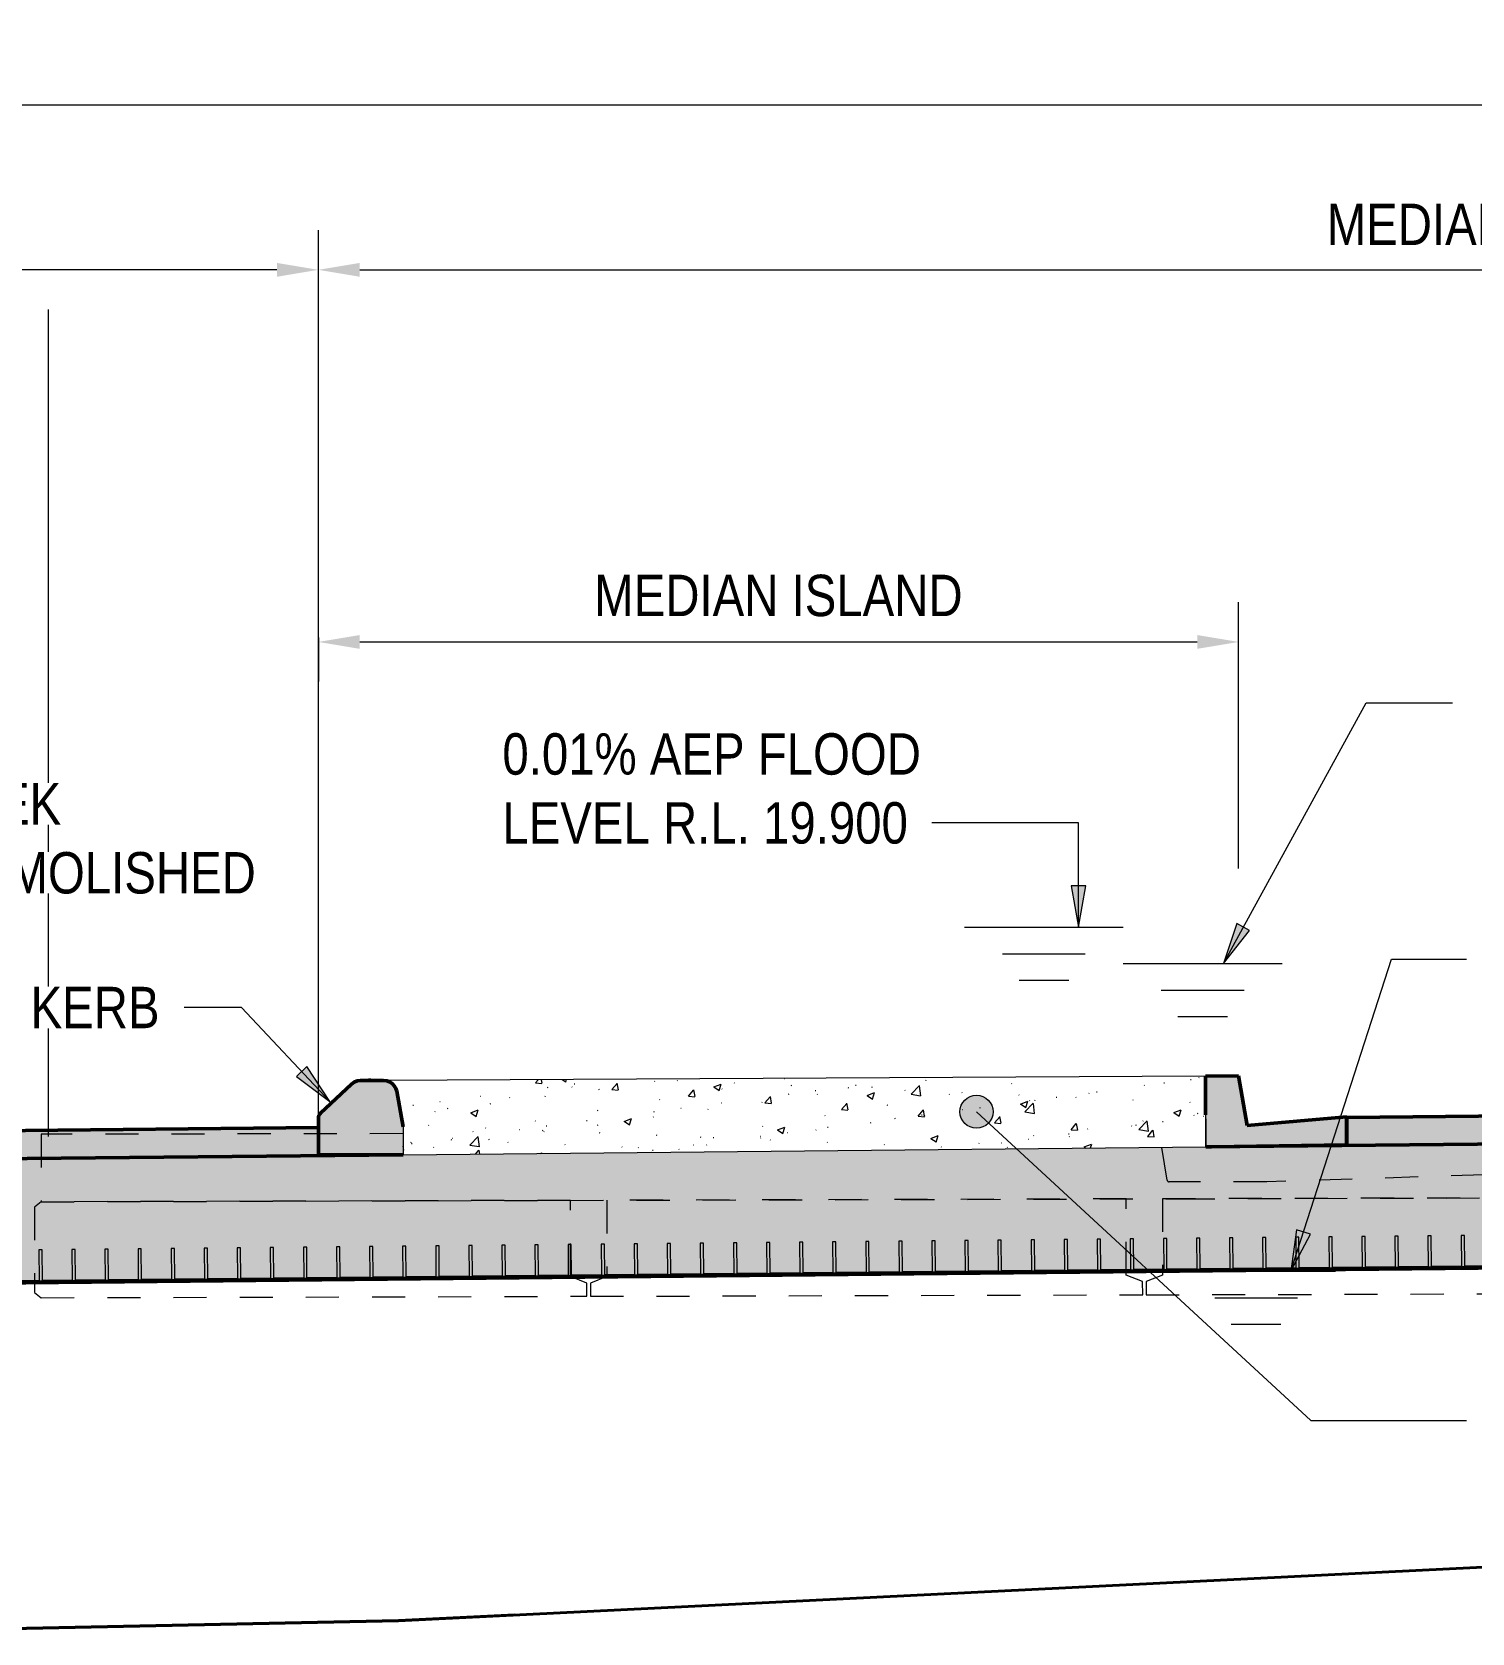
# Model space of a CAD drawing. Header units: metres. Extents: x -1693 to -1567, y 3 to 23.
# Drawn here: x -1675.307 to -1670.954, y 17.947 to 22.786 of the extents above; entities that cross this region are included whole.
import ezdxf

# ---------------------------------------------------------------- set-up
doc = ezdxf.new("R2010")
doc.units = ezdxf.units.M
for name, pattern in [('DASHED2', [9.525, 6.35, -3.175]), ('JacobsDash', [0.0045, 0.003, -0.0015]), ('JacobsDemolished', [0.0045, 0.003, -0.0015])]:
    doc.linetypes.add(name, pattern=pattern)
doc.layers.get('Defpoints').update_dxf_attribs({"color": 41})
for name, color, linetype, lineweight in [('D-BDGE', 7, 'Continuous', 13), ('D-BDGE-FLOOR', 7, 'Continuous', 50), ('D-BDGE-FLOOR-HID', 7, 'JacobsDash', 18), ('D-BDGE-FLOOR-PAT', 7, 'Continuous', 50), ('D-BDGE-LINE', 7, 'Continuous', 9), ('D-ENHA-TEXT', 7, 'Continuous', 9), ('D-ENHA-TEXT-DIMS', 7, 'Continuous', 9), ('Toposolid', 7, 'Continuous', 9)]:
    doc.layers.add(name, color=color, linetype=linetype, lineweight=lineweight)
doc.layers.add('D-BDGE-DECK', color=7, linetype='Continuous', lineweight=13, true_color=0x8c8cc6)
doc.layers.add('D-BDGE-FRAMING', color=7, linetype='Continuous', lineweight=13, true_color=0x8c8cc6)
doc.styles.add('Arial Narrow', font='ARIALN.TTF', dxfattribs={"height": 0.125})
doc.dimstyles.new('Dimension_Standard_O__mm_', dxfattribs={"dimscale": 0.3048, "dimtxt": 0.127929, "dimasz": 0.410105, "dimexe": 0.393701, "dimexo": 0.246063, "dimgap": 0.246063, "dimtad": 1, "dimdec": 0, "dimlfac": 1000, "dimzin": 0, "dimdsep": 46, "dimtxsty": 'Arial Narrow', "dimsah": 1, "dimcen": 0.09, "dimaunit": 1, "dimadec": 4, "dimazin": 0, "dimtfac": 1, "dimtdec": 4, "dimtix": 1, "dimtmove": 0, "dimatfit": 3, "dimfxl": 1, "dimtvp": 1, "dimtfill": 1, "dimtolj": 1, "dimtzin": 0, "dimlwd": 18, "dimlwe": 18, "dimarcsym": 2})
doc.dimstyles.new('Dimension_Standard_O__mm__2', dxfattribs={"dimscale": 0.3048, "dimtxt": 0.127929, "dimasz": 0.410105, "dimexe": 0.393701, "dimexo": 0.246063, "dimgap": 0.246063, "dimtad": 1, "dimdec": 0, "dimlfac": 1000, "dimzin": 0, "dimdsep": 46, "dimtxsty": 'Arial Narrow', "dimsah": 1, "dimcen": 0.09, "dimaunit": 1, "dimadec": 4, "dimazin": 0, "dimtfac": 1, "dimtdec": 4, "dimtix": 1, "dimtmove": 2, "dimatfit": 3, "dimfxl": 1, "dimtvp": 1, "dimtfill": 1, "dimtolj": 1, "dimtzin": 0, "dimlwd": 18, "dimlwe": 18, "dimarcsym": 2})
pattern_1 = [(50, (-1672.823, 18.093), (0.231372, -0.020238), [0.02419, -0.26613]), (355, (-1672.823, 18.093), (-0.044762, 0.242645), [0.01935, -0.2129]), (100.451, (-1672.803, 18.092), (0.186614, 0.2224), [0.02056, -0.22617]), (46.184, (-1672.823, 18.158), (0.344272, -0.05339), [0.03629, -0.39919]), (96.636, (-1672.794, 18.153), (0.301496, 0.314237), [0.03084, -0.33926]), (351.184, (-1672.823, 18.158), (0.3015, 0.314234), [0.02903, -0.31935]), (21, (-1672.79, 18.142), (0.192551, -0.129872), [0.02419, -0.26613]), (326, (-1672.79, 18.142), (0.078486, 0.233923), [0.01935, -0.2129]), (71.451, (-1672.774, 18.131), (0.271038, 0.104044), [0.02056, -0.22617]), (37.5, (-1672.823, 18.093), (0.0039173, 0.1073856), [0.00168, -0.20865, 0.00168, -0.21445, -0.21371]), (37.5, (-1672.823, 18.093), (0.0039173, 0.1073856), [-0.42645, 0.00168, -0.21203]), (7.5, (-1672.823, 18.093), (0.08486, 0.127225), [0.00168, -0.12155, 0.00168, -0.20381, -0.08145]), (7.5, (-1672.823, 18.093), (0.08486, 0.127225), [-0.32871, 0.00168, -0.07978]), (327.5, (-1672.895, 18.093), (0.1722007, -0.0072723), [0.00168, -0.07897, 0.00168, -0.24994, -0.33387]), (327.5, (-1672.895, 18.093), (0.1722007, -0.0072723), [-0.33226, 0.00168, -0.33219]), (317.5, (-1672.927, 18.093), (0.18812, 0.032292), [0.00168, -0.10316, 0.00168, -0.16542, -0.2371]), (317.5, (-1672.927, 18.093), (0.18812, 0.032292), [-0.27193, 0.00168, -0.23542])]

# ---------------------------------------------------------------- blocks, each defined once
blk = doc.blocks.new('T2DPAA-T2D-PWA-GE-M3D-100001_RockLevels_rvt-1-DRG-2871022 - SECTION 1')
at = {"layer": 'Toposolid', "true_color": 0x8000ff}
blk.add_hatch(color=190, dxfattribs=at).paths.add_polyline_path([(-1675.9625, 17.9468), (-1674.1796, 17.9847), (-1664.3281, 18.4699), (-1659.2964, 18.4138), (-1656.9158, 18.4274), (-1653.7706, 18.5171), (-1653.7706, 18.5176), (-1656.9159, 18.4284), (-1659.3147, 18.415), (-1664.3338, 18.471), (-1674.1999, 17.9847), (-1675.9625, 17.9478), (-1677.3317, 18.0114), (-1689.3488, 18.3138), (-1691.2278, 18.7594), (-1693.0502, 18.1242), (-1693.0502, 18.1235), (-1691.2277, 18.7585), (-1689.3473, 18.3124), (-1677.3292, 18.0104), (-1675.9625, 17.9468)])
at = {"layer": 'Toposolid', "lineweight": 5, "true_color": 0x8000ff}
blk.add_hatch(color=190, dxfattribs=at).paths.add_polyline_path([(-1674.1998, 17.9837), (-1674.1749, 17.9847), (-1674.1746, 17.9847), (-1674.1796, 17.9847)])
at = {"layer": 'Toposolid', "color": 190, "linetype": 'DASHED2', "lineweight": 40, "true_color": 0x8000ff}
for p, q in [((-1664.3338, 18.471), (-1674.1998, 17.9847)), ((-1674.1998, 17.9837), (-1664.3338, 18.47)), ((-1674.1998, 17.9847), (-1675.9625, 17.9478)), ((-1675.9625, 17.9468), (-1674.1998, 17.9837))]:
    blk.add_line(p, q, dxfattribs=at)
blk = doc.blocks.new('Roofs 3 - Roofs 3-4999916-DRG-2871022 - SECTION 1')
at = {"layer": 'D-BDGE-DECK', "color": 9, "linetype": 'JacobsDemolished', "lineweight": 18, "true_color": 0xc3c3c3}
for p, q in [((-1674.1856, 19.456), (-1675.2794, 19.454)), ((-1675.2794, 19.454), (-1675.2794, 19.2501)), ((-1665.9194, 19.497), (-1671.5746, 19.31)), ((-1671.8755, 19.3155), (-1671.8921, 19.4147)), ((-1671.5746, 19.31), (-1671.869, 19.31)), ((-1675.2794, 19.2501), (-1671.8313, 19.2592)), ((-1671.8313, 19.2592), (-1670.1896, 19.2636))]:
    blk.add_line(p, q, dxfattribs=at)
blk.add_arc((-1671.869, 19.3166), 0.00657, 189.4624, 270, dxfattribs=at)
blk = doc.blocks.new('07_STR_DPS_PermadecPanel - 07_STR_DPS_PermadecPanel-V13-DRG-2871022 - SECTION 1')
at = {"layer": 'D-BDGE-FRAMING', "color": 7}
for p, q in [((-1675.4768, 19.1032), (-1675.4868, 19.1031)), ((-1675.4868, 19.1031), (-1675.4859, 19.0101)), ((-1675.4759, 19.0102), (-1675.4768, 19.1032)), ((-1675.3768, 19.1042), (-1675.3868, 19.1041)), ((-1675.3868, 19.1041), (-1675.3859, 19.0111)), ((-1675.3759, 19.0112), (-1675.3768, 19.1042)), ((-1675.2768, 19.1052), (-1675.2868, 19.1051)), ((-1675.2868, 19.1051), (-1675.2859, 19.0121)), ((-1675.2759, 19.0122), (-1675.2768, 19.1052)), ((-1675.1769, 19.1062), (-1675.1868, 19.1061)), ((-1675.1868, 19.1061), (-1675.1859, 19.0131)), ((-1675.1759, 19.0132), (-1675.1769, 19.1062)), ((-1675.0769, 19.1072), (-1675.0869, 19.1071)), ((-1675.0869, 19.1071), (-1675.0859, 19.0141)), ((-1675.0759, 19.0142), (-1675.0769, 19.1072)), ((-1674.9769, 19.1082), (-1674.9869, 19.1081)), ((-1674.9869, 19.1081), (-1674.9859, 19.0151)), ((-1674.9759, 19.0152), (-1674.9769, 19.1082)), ((-1675.4859, 19.0101), (-1675.5309, 19.0097)), ((-1675.5309, 19.0097), (-1675.5308, 19.0037)), ((-1675.5308, 19.0037), (-1674.9309, 19.0096)), ((-1675.3859, 19.0111), (-1675.4759, 19.0102)), ((-1675.2859, 19.0121), (-1675.3759, 19.0112)), ((-1675.1859, 19.0131), (-1675.2759, 19.0122)), ((-1675.0859, 19.0141), (-1675.1759, 19.0132)), ((-1674.9859, 19.0151), (-1675.0759, 19.0142)), ((-1674.9309, 19.0156), (-1674.9759, 19.0152)), ((-1674.9309, 19.0096), (-1674.9309, 19.0156))]:
    blk.add_line(p, q, dxfattribs=at)
blk = doc.blocks.new('07_STR_DPS_PermadecPanel - 07_STR_DPS_PermadecPanel-5973129-DRG-2871022 - SECTION 1')
at = {"layer": 'D-BDGE-FRAMING', "color": 7}
for p, q in [((-1674.3769, 19.1142), (-1674.3869, 19.1141)), ((-1674.3869, 19.1141), (-1674.386, 19.0211)), ((-1674.376, 19.0212), (-1674.3769, 19.1142)), ((-1674.8769, 19.1092), (-1674.8869, 19.1091)), ((-1674.8869, 19.1091), (-1674.8859, 19.0161)), ((-1674.8759, 19.0162), (-1674.8769, 19.1092)), ((-1674.7769, 19.1102), (-1674.7869, 19.1101)), ((-1674.7869, 19.1101), (-1674.7859, 19.0171)), ((-1674.7759, 19.0172), (-1674.7769, 19.1102)), ((-1674.6769, 19.1112), (-1674.6869, 19.1111)), ((-1674.6869, 19.1111), (-1674.6859, 19.0181)), ((-1674.6759, 19.0182), (-1674.6769, 19.1112)), ((-1674.5769, 19.1122), (-1674.5869, 19.1121)), ((-1674.5869, 19.1121), (-1674.586, 19.0191)), ((-1674.576, 19.0192), (-1674.5769, 19.1122)), ((-1674.4769, 19.1132), (-1674.4869, 19.1131)), ((-1674.4869, 19.1131), (-1674.486, 19.0201)), ((-1674.476, 19.0202), (-1674.4769, 19.1132)), ((-1674.7859, 19.0171), (-1674.8759, 19.0162)), ((-1674.6859, 19.0181), (-1674.7759, 19.0172)), ((-1674.586, 19.0191), (-1674.6759, 19.0182)), ((-1674.486, 19.0201), (-1674.576, 19.0192)), ((-1674.386, 19.0211), (-1674.476, 19.0202)), ((-1674.331, 19.0216), (-1674.376, 19.0212)), ((-1674.3309, 19.0156), (-1674.331, 19.0216)), ((-1674.8859, 19.0161), (-1674.9309, 19.0156)), ((-1674.9309, 19.0096), (-1674.3309, 19.0156)), ((-1674.9309, 19.0156), (-1674.9309, 19.0096))]:
    blk.add_line(p, q, dxfattribs=at)
blk = doc.blocks.new('07_STR_DPS_PermadecPanel - 07_STR_DPS_PermadecPanel-V14-DRG-2871022 - SECTION 1')
at = {"layer": 'D-BDGE-FRAMING', "color": 7}
for p, q in [((-1674.2769, 19.1153), (-1674.2869, 19.1152)), ((-1674.2869, 19.1152), (-1674.286, 19.0222)), ((-1674.276, 19.0223), (-1674.2769, 19.1153)), ((-1674.1769, 19.1163), (-1674.1869, 19.1162)), ((-1674.1869, 19.1162), (-1674.186, 19.0232)), ((-1674.176, 19.0233), (-1674.1769, 19.1163)), ((-1674.0769, 19.1173), (-1674.0869, 19.1172)), ((-1674.0869, 19.1172), (-1674.086, 19.0242)), ((-1674.076, 19.0243), (-1674.0769, 19.1173)), ((-1673.9769, 19.1183), (-1673.9869, 19.1182)), ((-1673.9869, 19.1182), (-1673.986, 19.0252)), ((-1673.976, 19.0253), (-1673.9769, 19.1183)), ((-1673.8769, 19.1193), (-1673.8869, 19.1192)), ((-1673.8869, 19.1192), (-1673.886, 19.0262)), ((-1673.876, 19.0263), (-1673.8769, 19.1193)), ((-1673.7769, 19.1203), (-1673.7869, 19.1202)), ((-1673.7869, 19.1202), (-1673.786, 19.0272)), ((-1673.776, 19.0273), (-1673.7769, 19.1203)), ((-1674.286, 19.0222), (-1674.331, 19.0217)), ((-1674.331, 19.0217), (-1674.3309, 19.0157)), ((-1674.3309, 19.0157), (-1673.7309, 19.0217)), ((-1674.186, 19.0232), (-1674.276, 19.0223)), ((-1674.086, 19.0242), (-1674.176, 19.0233)), ((-1673.986, 19.0252), (-1674.076, 19.0243)), ((-1673.886, 19.0262), (-1673.976, 19.0253)), ((-1673.786, 19.0272), (-1673.876, 19.0263)), ((-1673.731, 19.0277), (-1673.776, 19.0273)), ((-1673.7309, 19.0217), (-1673.731, 19.0277))]:
    blk.add_line(p, q, dxfattribs=at)
blk = doc.blocks.new('07_STR_DPS_PermadecPanel - 07_STR_DPS_PermadecPanel-V15-DRG-2871022 - SECTION 1')
at = {"layer": 'D-BDGE-FRAMING', "color": 7}
for p, q in [((-1673.6769, 19.1211), (-1673.6869, 19.121)), ((-1673.6869, 19.121), (-1673.686, 19.028)), ((-1673.676, 19.0281), (-1673.6769, 19.1211)), ((-1673.5769, 19.1221), (-1673.5869, 19.122)), ((-1673.5869, 19.122), (-1673.586, 19.029)), ((-1673.576, 19.0291), (-1673.5769, 19.1221)), ((-1673.4769, 19.1231), (-1673.4869, 19.123)), ((-1673.4869, 19.123), (-1673.486, 19.03)), ((-1673.476, 19.0301), (-1673.4769, 19.1231)), ((-1673.3769, 19.1241), (-1673.3869, 19.124)), ((-1673.3869, 19.124), (-1673.386, 19.031)), ((-1673.376, 19.0311), (-1673.3769, 19.1241)), ((-1673.2769, 19.1251), (-1673.2869, 19.125)), ((-1673.2869, 19.125), (-1673.286, 19.032)), ((-1673.276, 19.0321), (-1673.2769, 19.1251)), ((-1673.1769, 19.1261), (-1673.1869, 19.126)), ((-1673.1869, 19.126), (-1673.186, 19.033)), ((-1673.176, 19.0331), (-1673.1769, 19.1261)), ((-1673.686, 19.028), (-1673.731, 19.0276)), ((-1673.731, 19.0276), (-1673.7309, 19.0216)), ((-1673.7309, 19.0216), (-1673.131, 19.0276)), ((-1673.586, 19.029), (-1673.676, 19.0281)), ((-1673.486, 19.03), (-1673.576, 19.0291)), ((-1673.386, 19.031), (-1673.476, 19.0301)), ((-1673.286, 19.032), (-1673.376, 19.0311)), ((-1673.186, 19.033), (-1673.276, 19.0321)), ((-1673.131, 19.0336), (-1673.176, 19.0331)), ((-1673.131, 19.0276), (-1673.131, 19.0336))]:
    blk.add_line(p, q, dxfattribs=at)
blk = doc.blocks.new('07_STR_DPS_PermadecPanel - 07_STR_DPS_PermadecPanel-V16-DRG-2871022 - SECTION 1')
at = {"layer": 'D-BDGE-FRAMING', "color": 7}
for p, q in [((-1673.0769, 19.127), (-1673.0869, 19.1269)), ((-1673.0869, 19.1269), (-1673.086, 19.0339)), ((-1673.076, 19.034), (-1673.0769, 19.127)), ((-1672.977, 19.128), (-1672.987, 19.1279)), ((-1672.987, 19.1279), (-1672.986, 19.0349)), ((-1672.976, 19.035), (-1672.977, 19.128)), ((-1672.877, 19.129), (-1672.887, 19.1289)), ((-1672.887, 19.1289), (-1672.886, 19.0359)), ((-1672.876, 19.036), (-1672.877, 19.129)), ((-1672.777, 19.13), (-1672.787, 19.1299)), ((-1672.787, 19.1299), (-1672.786, 19.0369)), ((-1672.776, 19.037), (-1672.777, 19.13)), ((-1672.677, 19.131), (-1672.687, 19.1309)), ((-1672.687, 19.1309), (-1672.686, 19.0379)), ((-1672.676, 19.038), (-1672.677, 19.131)), ((-1672.577, 19.132), (-1672.587, 19.1319)), ((-1672.587, 19.1319), (-1672.586, 19.0389)), ((-1672.576, 19.039), (-1672.577, 19.132)), ((-1673.086, 19.0339), (-1673.131, 19.0335)), ((-1673.131, 19.0275), (-1672.531, 19.0335)), ((-1673.131, 19.0335), (-1673.131, 19.0275)), ((-1672.986, 19.0349), (-1673.076, 19.034)), ((-1672.886, 19.0359), (-1672.976, 19.035)), ((-1672.786, 19.0369), (-1672.876, 19.036)), ((-1672.686, 19.0379), (-1672.776, 19.037)), ((-1672.586, 19.0389), (-1672.676, 19.038)), ((-1672.531, 19.0395), (-1672.576, 19.039)), ((-1672.531, 19.0335), (-1672.531, 19.0395))]:
    blk.add_line(p, q, dxfattribs=at)
blk = doc.blocks.new('07_STR_DPS_PermadecPanel - 07_STR_DPS_PermadecPanel-V17-DRG-2871022 - SECTION 1')
at = {"layer": 'D-BDGE-FRAMING', "color": 7}
for p, q in [((-1672.477, 19.133), (-1672.487, 19.1329)), ((-1672.487, 19.1329), (-1672.4861, 19.0399)), ((-1672.4761, 19.04), (-1672.477, 19.133)), ((-1672.377, 19.134), (-1672.387, 19.1339)), ((-1672.387, 19.1339), (-1672.3861, 19.0409)), ((-1672.3761, 19.041), (-1672.377, 19.134)), ((-1672.277, 19.135), (-1672.287, 19.1349)), ((-1672.287, 19.1349), (-1672.2861, 19.0419)), ((-1672.2761, 19.042), (-1672.277, 19.135)), ((-1672.177, 19.136), (-1672.187, 19.1359)), ((-1672.187, 19.1359), (-1672.1861, 19.0429)), ((-1672.1761, 19.043), (-1672.177, 19.136)), ((-1672.077, 19.137), (-1672.087, 19.1369)), ((-1672.087, 19.1369), (-1672.0861, 19.0439)), ((-1672.0761, 19.044), (-1672.077, 19.137)), ((-1671.977, 19.138), (-1671.987, 19.1379)), ((-1671.987, 19.1379), (-1671.9861, 19.0449)), ((-1671.9761, 19.045), (-1671.977, 19.138)), ((-1672.4861, 19.0399), (-1672.531, 19.0395)), ((-1672.531, 19.0335), (-1671.931, 19.0395)), ((-1672.531, 19.0395), (-1672.531, 19.0335)), ((-1672.3861, 19.0409), (-1672.4761, 19.04)), ((-1672.2861, 19.0419), (-1672.3761, 19.041)), ((-1672.1861, 19.0429), (-1672.2761, 19.042)), ((-1672.0861, 19.0439), (-1672.1761, 19.043)), ((-1671.9861, 19.0449), (-1672.0761, 19.044)), ((-1671.9311, 19.0455), (-1671.9761, 19.045)), ((-1671.931, 19.0395), (-1671.9311, 19.0455))]:
    blk.add_line(p, q, dxfattribs=at)
blk = doc.blocks.new('07_STR_DPS_PermadecPanel - 07_STR_DPS_PermadecPanel-V18-DRG-2871022 - SECTION 1')
at = {"layer": 'D-BDGE-FRAMING', "color": 7}
for p, q in [((-1671.877, 19.1391), (-1671.887, 19.139)), ((-1671.887, 19.139), (-1671.8861, 19.046)), ((-1671.8761, 19.0461), (-1671.877, 19.1391)), ((-1671.777, 19.1401), (-1671.787, 19.14)), ((-1671.787, 19.14), (-1671.7861, 19.047)), ((-1671.7761, 19.0471), (-1671.777, 19.1401)), ((-1671.677, 19.1411), (-1671.687, 19.141)), ((-1671.687, 19.141), (-1671.6861, 19.048)), ((-1671.6761, 19.0481), (-1671.677, 19.1411)), ((-1671.577, 19.1421), (-1671.587, 19.142)), ((-1671.587, 19.142), (-1671.5861, 19.049)), ((-1671.5761, 19.0491), (-1671.577, 19.1421)), ((-1671.477, 19.1431), (-1671.487, 19.143)), ((-1671.487, 19.143), (-1671.4861, 19.05)), ((-1671.4761, 19.0501), (-1671.477, 19.1431)), ((-1671.377, 19.1441), (-1671.387, 19.144)), ((-1671.387, 19.144), (-1671.3861, 19.051)), ((-1671.3761, 19.0511), (-1671.377, 19.1441)), ((-1671.8861, 19.046), (-1671.9311, 19.0456)), ((-1671.9311, 19.0456), (-1671.931, 19.0396)), ((-1671.931, 19.0396), (-1671.331, 19.0455)), ((-1671.7861, 19.047), (-1671.8761, 19.0461)), ((-1671.6861, 19.048), (-1671.7761, 19.0471)), ((-1671.5861, 19.049), (-1671.6761, 19.0481)), ((-1671.4861, 19.05), (-1671.5761, 19.0491)), ((-1671.3861, 19.051), (-1671.4761, 19.0501)), ((-1671.3311, 19.0515), (-1671.3761, 19.0511)), ((-1671.331, 19.0455), (-1671.3311, 19.0515))]:
    blk.add_line(p, q, dxfattribs=at)
blk = doc.blocks.new('07_STR_DPS_PermadecPanel - 07_STR_DPS_PermadecPanel-V19-DRG-2871022 - SECTION 1')
at = {"layer": 'D-BDGE-FRAMING', "color": 7}
for p, q in [((-1671.277, 19.145), (-1671.287, 19.1449)), ((-1671.287, 19.1449), (-1671.2861, 19.0519)), ((-1671.2761, 19.052), (-1671.277, 19.145)), ((-1671.177, 19.146), (-1671.187, 19.1459)), ((-1671.187, 19.1459), (-1671.1861, 19.0529)), ((-1671.1761, 19.053), (-1671.177, 19.146)), ((-1671.077, 19.147), (-1671.087, 19.1469)), ((-1671.087, 19.1469), (-1671.0861, 19.0539)), ((-1671.0761, 19.054), (-1671.077, 19.147)), ((-1670.977, 19.148), (-1670.987, 19.1479)), ((-1670.987, 19.1479), (-1670.9861, 19.0549)), ((-1670.9761, 19.055), (-1670.977, 19.148)), ((-1670.8771, 19.149), (-1670.8871, 19.1489)), ((-1670.8871, 19.1489), (-1670.8861, 19.0559)), ((-1670.8761, 19.056), (-1670.8771, 19.149)), ((-1670.7771, 19.15), (-1670.7871, 19.1499)), ((-1670.7871, 19.1499), (-1670.7861, 19.0569)), ((-1670.7761, 19.057), (-1670.7771, 19.15)), ((-1671.2861, 19.0519), (-1671.3311, 19.0515)), ((-1671.3311, 19.0515), (-1671.331, 19.0455)), ((-1671.331, 19.0455), (-1670.7311, 19.0514)), ((-1671.1861, 19.0529), (-1671.2761, 19.052)), ((-1671.0861, 19.0539), (-1671.1761, 19.053)), ((-1670.9861, 19.0549), (-1671.0761, 19.054)), ((-1670.8861, 19.0559), (-1670.9761, 19.055)), ((-1670.7861, 19.0569), (-1670.8761, 19.056)), ((-1670.7311, 19.0574), (-1670.7761, 19.057)), ((-1670.7311, 19.0514), (-1670.7311, 19.0574))]:
    blk.add_line(p, q, dxfattribs=at)
blk = doc.blocks.new('Median Kerb - Median Kerb-6104980-DRG-2871022 - SECTION 1')
at = {"layer": 'D-BDGE-FLOOR', "linetype": 'JacobsDash', "lineweight": 18, "true_color": 0xc0c0c0}
for points in [[(-1671.7573, 19.4161), (-1671.7405, 19.4162), (-1671.3333, 19.4222), (-1671.3337, 19.5072), (-1671.634, 19.4808), (-1671.6597, 19.6307), (-1671.7598, 19.6301), (-1671.7589, 19.5011), (-1671.7573, 19.5011), (-1671.7573, 19.4161)], [(-1671.634, 19.4808), (-1671.6341, 19.4813), (-1671.6341, 19.4811)], [(-1671.3333, 19.4222), (-1671.3332, 19.4222), (-1671.3332, 19.4222), (-1671.3333, 19.4248)]]:
    blk.add_hatch(color=9, dxfattribs=at).paths.add_polyline_path(points)
at = {"layer": 'D-BDGE-FLOOR'}
for p, q in [((-1671.6597, 19.6307), (-1671.7599, 19.6302)), ((-1671.7599, 19.6302), (-1671.7593, 19.5131)), ((-1671.634, 19.4808), (-1671.6597, 19.6307)), ((-1671.6597, 19.6307), (-1671.6597, 19.6307)), ((-1671.3337, 19.5072), (-1671.634, 19.4808)), ((-1671.3333, 19.4222), (-1671.3337, 19.5072)), ((-1671.3337, 19.5072), (-1671.3337, 19.5072)), ((-1671.7589, 19.416), (-1671.7414, 19.4162)), ((-1671.7413, 19.4162), (-1671.3333, 19.4222))]:
    blk.add_line(p, q, dxfattribs=at)
blk = doc.blocks.new('DIMBLOCK1-DRG-2871022 - SECTION 1')
at = {"layer": 'D-ENHA-TEXT-DIMS', "color": 0, "lineweight": 18, "transparency": 16777216}
for p, q in [((-1674.4417, 20.2259), (-1674.4417, 22.1869)), ((-1667.7878, 22.022), (-1667.7878, 22.1869)), ((-1674.3167, 22.0669), (-1667.9128, 22.0669))]:
    blk.add_line(p, q, dxfattribs=at)
at = {"layer": 'D-ENHA-TEXT-DIMS', "color": 0, "transparency": 16777216}
for points in [[(-1674.3167, 22.0877), (-1674.3167, 22.046), (-1674.4417, 22.0669)], [(-1667.9128, 22.0877), (-1667.9128, 22.046), (-1667.7878, 22.0669)]]:
    blk.add_solid(points, dxfattribs=at)
at = {"layer": 'Defpoints', "color": 0, "transparency": 16777216}
for p in [(-1667.7878, 22.0669), (-1667.7878, 21.947), (-1674.4417, 20.1509)]:
    blk.add_point(p, dxfattribs=at)
at = {"layer": 'D-ENHA-TEXT-DIMS', "color": 0, "lineweight": 18, "transparency": 16777216, "insert": (-1671.1148, 22.2044), "char_height": 0.125, "width": 0.670104, "attachment_point": 5, "style": 'Arial Narrow', "bg_fill": 3, "box_fill_scale": 1.1, "bg_fill_color": 256, "bg_fill_true_color": 13158600, "bg_fill_transparency": 0}
blk.add_mtext('\\A1;MEDIAN', dxfattribs=at)
blk = doc.blocks.new('DIMBLOCK3-DRG-2871022 - SECTION 1')
at = {"layer": 'D-ENHA-TEXT-DIMS', "color": 0, "lineweight": 18, "transparency": 16777216}
for p, q in [((-1684.5714, 20.3967), (-1684.5714, 22.1869)), ((-1674.4417, 22.0182), (-1674.4417, 22.1869)), ((-1684.4464, 22.0669), (-1681.832, 22.0669)), ((-1674.5667, 22.0669), (-1677.8661, 22.0669))]:
    blk.add_line(p, q, dxfattribs=at)
at = {"layer": 'D-ENHA-TEXT-DIMS', "color": 0, "transparency": 16777216}
for points in [[(-1684.4464, 22.0877), (-1684.4464, 22.046), (-1684.5714, 22.0669)], [(-1674.5667, 22.0877), (-1674.5667, 22.046), (-1674.4417, 22.0669)]]:
    blk.add_solid(points, dxfattribs=at)
at = {"layer": 'Defpoints', "color": 0, "transparency": 16777216}
for p in [(-1674.4417, 22.0669), (-1674.4417, 21.9432), (-1684.5714, 20.3217)]:
    blk.add_point(p, dxfattribs=at)
at = {"layer": 'D-ENHA-TEXT-DIMS', "color": 0, "lineweight": 18, "transparency": 16777216, "insert": (-1682.1554, 22.3034), "char_height": 0.125, "width": 4.61275, "attachment_point": 1, "line_spacing_factor": 0.974696, "style": 'Arial Narrow', "bg_fill": 3, "box_fill_scale": 1.1, "bg_fill_color": 256, "bg_fill_true_color": 13158600, "bg_fill_transparency": 0}
blk.add_mtext('\\A1;RICHMOND ROAD  EASTBOUND TRAFFIC LANE VARIES', dxfattribs=at)
blk = doc.blocks.new('DIMBLOCK14-DRG-2871022 - SECTION 1')
at = {"layer": 'D-ENHA-TEXT-DIMS', "color": 0, "lineweight": 18, "transparency": 16777216}
for p, q in [((-1677.9343, 19.5189), (-1677.9343, 22.6849)), ((-1655.5445, 21.48), (-1655.5445, 22.6849)), ((-1655.6695, 22.5649), (-1677.8093, 22.5649))]:
    blk.add_line(p, q, dxfattribs=at)
at = {"layer": 'D-ENHA-TEXT-DIMS', "color": 0, "transparency": 16777216}
for points in [[(-1677.8093, 22.5857), (-1677.8093, 22.544), (-1677.9343, 22.5649)], [(-1655.6695, 22.5857), (-1655.6695, 22.544), (-1655.5445, 22.5649)]]:
    blk.add_solid(points, dxfattribs=at)
at = {"layer": 'Defpoints', "color": 0, "transparency": 16777216}
for p in [(-1677.9343, 22.5649), (-1655.5445, 21.405), (-1677.9343, 19.4439)]:
    blk.add_point(p, dxfattribs=at)
at = {"layer": 'D-ENHA-TEXT-DIMS', "color": 0, "lineweight": 18, "transparency": 16777216, "char_height": 0.125, "width": 2.402626, "attachment_point": 5, "style": 'Arial Narrow', "bg_fill": 3, "box_fill_scale": 1.1, "bg_fill_color": 256, "bg_fill_true_color": 13158600, "bg_fill_transparency": 0}
for s, insert in [('\\A1;22390', (-1666.7394, 22.7037)), ('\\A1;CONSTRUCTION IN STAGE B', (-1666.7394, 22.4252))]:
    blk.add_mtext(s, dxfattribs=dict(at, insert=insert))
blk = doc.blocks.new('DIMBLOCK16-DRG-2871022 - SECTION 1')
at = {"layer": 'D-ENHA-TEXT-DIMS', "color": 0, "lineweight": 18, "transparency": 16777216}
for p, q in [((-1671.6598, 20.2575), (-1671.6598, 21.0622)), ((-1674.4417, 20.9556), (-1674.4417, 20.8222)), ((-1674.3167, 20.9422), (-1671.7848, 20.9422))]:
    blk.add_line(p, q, dxfattribs=at)
at = {"layer": 'D-ENHA-TEXT-DIMS', "color": 0, "transparency": 16777216}
for points in [[(-1674.3167, 20.9631), (-1674.3167, 20.9214), (-1674.4417, 20.9422)], [(-1671.7848, 20.9631), (-1671.7848, 20.9214), (-1671.6598, 20.9422)]]:
    blk.add_solid(points, dxfattribs=at)
at = {"layer": 'Defpoints', "color": 0, "transparency": 16777216}
for p in [(-1674.4417, 21.0306), (-1671.6598, 20.9422), (-1671.6598, 20.1825)]:
    blk.add_point(p, dxfattribs=at)
at = {"layer": 'D-ENHA-TEXT-DIMS', "color": 0, "lineweight": 18, "transparency": 16777216, "insert": (-1673.0508, 21.0819), "char_height": 0.125, "width": 1.340207, "attachment_point": 5, "style": 'Arial Narrow', "bg_fill": 3, "box_fill_scale": 1.1, "bg_fill_color": 256, "bg_fill_true_color": 13158600, "bg_fill_transparency": 0}
blk.add_mtext('\\A1;MEDIAN ISLAND', dxfattribs=at)

msp = doc.modelspace()

# ---------------------------------------------------------------- hatches: boundary and pattern name
at = {"layer": 'D-BDGE-FLOOR', "true_color": 0xc0c0c0}
msp.add_hatch(color=9, dxfattribs=at).paths.add_polyline_path([(-1674.4417, 19.3918), (-1674.1857, 19.3919), (-1674.1857, 19.4773), (-1674.2052, 19.5853), (-1674.2082, 19.5939), (-1674.2131, 19.6018), (-1674.2196, 19.6083), (-1674.2275, 19.6131), (-1674.2362, 19.616), (-1674.2444, 19.6169), (-1674.3138, 19.6169), (-1674.3239, 19.6156), (-1674.3332, 19.6119), (-1674.3414, 19.606), (-1674.4381, 19.5147), (-1674.4401, 19.5111), (-1674.4413, 19.5072), (-1674.4417, 19.5032), (-1674.4417, 19.394)])
at = {"layer": 'D-BDGE-FLOOR', "lineweight": 5, "true_color": 0xc0c0c0}
for points in [[(-1674.1857, 19.4771), (-1674.1857, 19.4775), (-1674.1857, 19.4773)], [(-1674.4417, 19.3894), (-1674.4416, 19.3894), (-1674.4417, 19.3894)]]:
    msp.add_hatch(color=9, dxfattribs=at).paths.add_polyline_path(points)
at = {"layer": 'D-BDGE-FLOOR-PAT', "true_color": 0xc0c0c0}
h = msp.add_hatch(color=9, dxfattribs=at)
h.paths.add_polyline_path([(-1677.9343, 19.3546), (-1674.4417, 19.3894), (-1674.4417, 19.4744), (-1677.9343, 19.4396), (-1677.9343, 19.4073)])
h.paths.add_polyline_path([(-1658.3207, 19.3681), (-1658.3207, 19.4531), (-1667.4742, 19.5436), (-1671.332, 19.5053), (-1671.332, 19.4203), (-1667.4742, 19.4586), (-1658.6806, 19.3716)])
h.paths.add_polyline_path([(-1674.1857, 19.3919), (-1674.1856, 19.3919), (-1674.1857, 19.3919)])
h.paths.add_polyline_path([(-1671.7584, 19.4161), (-1671.7573, 19.4161), (-1671.7573, 19.5011), (-1671.7589, 19.5011), (-1671.7584, 19.4161)])
h = msp.add_hatch(color=9, dxfattribs=at)
h.paths.add_polyline_path([(-1655.5441, 18.964), (-1655.5441, 19.339), (-1655.5537, 19.3391), (-1655.5537, 19.3132), (-1655.9349, 19.317), (-1655.9349, 19.3429), (-1667.4742, 19.4586), (-1677.9343, 19.3546), (-1677.9343, 18.9796), (-1667.4742, 19.0836), (-1655.6119, 18.9647)])
h.paths.add_polyline_path([(-1656.2399, 19.1246), (-1656.2537, 19.1252), (-1656.2678, 19.1296), (-1656.279, 19.1362), (-1656.2889, 19.1458), (-1656.2963, 19.1576), (-1656.3006, 19.1708), (-1656.3016, 19.1846), (-1656.2993, 19.1983), (-1656.2938, 19.211), (-1656.2854, 19.222), (-1656.2746, 19.2307), (-1656.262, 19.2366), (-1656.2484, 19.2393), (-1656.2346, 19.2386), (-1656.2213, 19.2347), (-1656.2093, 19.2277), (-1656.1994, 19.218), (-1656.192, 19.2062), (-1656.1877, 19.1931), (-1656.1867, 19.1792), (-1656.189, 19.1656), (-1656.1945, 19.1528), (-1656.2029, 19.1418), (-1656.2137, 19.1331), (-1656.2263, 19.1273), (-1656.232, 19.1261)])
h.paths.add_polyline_path([(-1656.4049, 19.1261), (-1656.4188, 19.1268), (-1656.432, 19.1307), (-1656.444, 19.1377), (-1656.4539, 19.1474), (-1656.4613, 19.1592), (-1656.4656, 19.1724), (-1656.4666, 19.1862), (-1656.4643, 19.1998), (-1656.4588, 19.2126), (-1656.4504, 19.2236), (-1656.4396, 19.2323), (-1656.427, 19.2381), (-1656.4134, 19.2408), (-1656.3996, 19.2402), (-1656.3863, 19.2362), (-1656.3743, 19.2292), (-1656.3644, 19.2196), (-1656.357, 19.2078), (-1656.3527, 19.1946), (-1656.3517, 19.1808), (-1656.354, 19.1671), (-1656.3595, 19.1544), (-1656.3679, 19.1434), (-1656.379, 19.1345), (-1656.3913, 19.1288), (-1656.397, 19.1277)])
h.paths.add_polyline_path([(-1656.5699, 19.1277), (-1656.5838, 19.1284), (-1656.597, 19.1323), (-1656.609, 19.1393), (-1656.6189, 19.149), (-1656.6263, 19.1607), (-1656.6306, 19.1739), (-1656.6316, 19.1877), (-1656.6293, 19.2014), (-1656.6238, 19.2141), (-1656.6154, 19.2251), (-1656.6046, 19.2338), (-1656.592, 19.2397), (-1656.5784, 19.2424), (-1656.5646, 19.2417), (-1656.5513, 19.2378), (-1656.5393, 19.2308), (-1656.5294, 19.2211), (-1656.522, 19.2094), (-1656.5177, 19.1962), (-1656.5167, 19.1824), (-1656.519, 19.1687), (-1656.5245, 19.156), (-1656.5329, 19.1449), (-1656.5437, 19.1362), (-1656.5563, 19.1304), (-1656.562, 19.1293)])
h.paths.add_polyline_path([(-1656.8999, 19.1277), (-1656.9138, 19.1284), (-1656.927, 19.1323), (-1656.939, 19.1393), (-1656.9489, 19.149), (-1656.9563, 19.1607), (-1656.9606, 19.1739), (-1656.9616, 19.1877), (-1656.9593, 19.2014), (-1656.9538, 19.2141), (-1656.9454, 19.2251), (-1656.9346, 19.2338), (-1656.922, 19.2397), (-1656.9084, 19.2424), (-1656.893, 19.2413), (-1656.8813, 19.2378), (-1656.8693, 19.2308), (-1656.8594, 19.2211), (-1656.852, 19.2094), (-1656.8477, 19.1962), (-1656.8467, 19.1824), (-1656.849, 19.1687), (-1656.8545, 19.156), (-1656.8629, 19.1449), (-1656.8737, 19.1362), (-1656.8863, 19.1304), (-1656.892, 19.1293)])
h.paths.add_polyline_path([(-1656.7349, 19.1293), (-1656.7503, 19.1304), (-1656.762, 19.1339), (-1656.774, 19.1409), (-1656.7839, 19.1505), (-1656.7913, 19.1623), (-1656.7956, 19.1755), (-1656.7966, 19.1893), (-1656.7943, 19.203), (-1656.7888, 19.2157), (-1656.7804, 19.2267), (-1656.7696, 19.2354), (-1656.757, 19.2413), (-1656.7434, 19.2439), (-1656.7296, 19.2433), (-1656.7163, 19.2394), (-1656.7043, 19.2323), (-1656.6944, 19.2227), (-1656.6867, 19.2099), (-1656.6827, 19.1977), (-1656.6817, 19.1839), (-1656.684, 19.1702), (-1656.6895, 19.1575), (-1656.6979, 19.1465), (-1656.7087, 19.1378), (-1656.7213, 19.1319), (-1656.7332, 19.1296)])
h.paths.add_polyline_path([(-1657.0649, 19.1293), (-1657.0788, 19.1299), (-1657.092, 19.1339), (-1657.104, 19.1409), (-1657.1139, 19.1505), (-1657.1213, 19.1623), (-1657.1256, 19.1755), (-1657.1266, 19.1893), (-1657.1243, 19.203), (-1657.1188, 19.2157), (-1657.1104, 19.2267), (-1657.0996, 19.2354), (-1657.087, 19.2413), (-1657.0734, 19.2439), (-1657.0596, 19.2433), (-1657.0463, 19.2394), (-1657.0343, 19.2323), (-1657.0244, 19.2227), (-1657.017, 19.2109), (-1657.0127, 19.1977), (-1657.0117, 19.1839), (-1657.014, 19.1702), (-1657.0195, 19.1575), (-1657.0279, 19.1465), (-1657.0387, 19.1378), (-1657.0513, 19.1319), (-1657.0632, 19.1296)])
at = {"layer": 'D-BDGE-LINE'}
h = msp.add_hatch(dxfattribs=at)
h.set_pattern_fill('FP_1', color=256, style=0, pattern_type=2)
h.set_pattern_definition(pattern_1)
h.paths.add_polyline_path([(-1674.1856, 19.3919), (-1671.7584, 19.4162), (-1671.7599, 19.6302), (-1674.2407, 19.6165), (-1674.2337, 19.6157), (-1674.2253, 19.6127), (-1674.2176, 19.6076), (-1674.2114, 19.6009), (-1674.2073, 19.5939), (-1674.2045, 19.5838), (-1674.1856, 19.4769), (-1674.1856, 19.3919)])
h = msp.add_hatch(dxfattribs=at)
h.set_pattern_fill('FP_1', color=256, style=0, pattern_type=2)
h.set_pattern_definition(pattern_1)
h.paths.add_polyline_path([(-1674.1857, 19.4772), (-1674.1857, 19.4778), (-1674.1857, 19.4775)])
h.paths.add_polyline_path([(-1671.7593, 19.5131), (-1671.759, 19.5131), (-1671.7593, 19.5131)])
at = {"layer": 'D-ENHA-TEXT'}
for points in [[(-1672.1435, 20.0801), (-1672.1214, 20.2051), (-1672.1655, 20.2051)], [(-1671.7056, 19.9706), (-1671.6262, 20.0696), (-1671.6649, 20.0908)], [(-1674.4065, 19.5532), (-1674.4761, 19.6593), (-1674.5082, 19.6291)], [(-1671.5019, 19.0401), (-1671.4425, 19.1522), (-1671.4845, 19.1658)]]:
    msp.add_hatch(color=256, dxfattribs=at).paths.add_polyline_path(points)
h = msp.add_hatch(color=256, dxfattribs=at)
edge = h.paths.add_edge_path()
edge.add_arc((-1672.4519, 19.5223), 0.05, 0, 360)

# ---------------------------------------------------------------- linework, layer by layer
at = {"layer": 'D-BDGE', "color": 7, "lineweight": 9, "true_color": 0xffffff}
for p, q in [((-1675.2578, 19.447), (-1675.2578, 21.947)), ((-1674.4417, 19.4432), (-1674.4417, 21.9432))]:
    msp.add_line(p, q, dxfattribs=at)
at = {"layer": 'D-BDGE', "color": 5, "true_color": 0x0000ff}
for p, q in [((-1672.4882, 20.08), (-1672.0082, 20.08)), ((-1672.3732, 20), (-1672.1232, 20)), ((-1672.0082, 19.97), (-1671.5282, 19.97)), ((-1672.3232, 19.92), (-1672.1732, 19.92)), ((-1671.8932, 19.89), (-1671.6432, 19.89)), ((-1671.8432, 19.81), (-1671.6932, 19.81)), ((-1671.8466, 19.04), (-1671.3666, 19.04)), ((-1671.7316, 18.96), (-1671.4816, 18.96)), ((-1671.6816, 18.88), (-1671.5316, 18.88))]:
    msp.add_line(p, q, dxfattribs=at)
at = {"layer": 'D-BDGE', "lineweight": 18}
for p, q in [((-1671.7598, 19.6302), (-1674.2436, 19.6167)), ((-1671.7584, 19.416), (-1671.7598, 19.6302)), ((-1674.2047, 19.5853), (-1674.1856, 19.4769)), ((-1671.7584, 19.416), (-1671.759, 19.5131)), ((-1674.1856, 19.489), (-1674.1856, 19.3919)), ((-1674.1856, 19.4769), (-1674.1856, 19.3919)), ((-1674.1856, 19.3919), (-1671.7584, 19.416)), ((-1674.1856, 19.3919), (-1671.7584, 19.416))]:
    msp.add_line(p, q, dxfattribs=at)
at = {"layer": 'D-BDGE', "lineweight": 50}
for p, q in [((-1671.7584, 19.4161), (-1667.4742, 19.4586)), ((-1677.9343, 19.3546), (-1674.1856, 19.3919))]:
    msp.add_line(p, q, dxfattribs=at)
at = {"layer": 'D-BDGE', "lineweight": 9}
for p, q in [((-1677.9342, 18.9855), (-1667.4832, 19.0895)), ((-1677.9341, 18.9795), (-1667.4832, 19.0835))]:
    msp.add_line(p, q, dxfattribs=at)
at = {"layer": 'D-BDGE', "lineweight": 18}
msp.add_arc((-1674.2423, 19.5786), 0.0381, 10, 92, dxfattribs=at)
at = {"layer": 'D-BDGE-FLOOR'}
for p, q in [((-1674.3414, 19.606), (-1674.4354, 19.5178)), ((-1674.2892, 19.618), (-1674.3155, 19.6168)), ((-1674.2444, 19.6169), (-1674.3138, 19.6169)), ((-1674.2835, 19.6182), (-1674.2892, 19.618)), ((-1674.1857, 19.4769), (-1674.2049, 19.584)), ((-1674.4417, 19.5032), (-1674.4417, 19.3918)), ((-1671.7573, 19.5011), (-1671.7589, 19.5011)), ((-1667.4742, 19.5436), (-1671.332, 19.5053)), ((-1671.332, 19.5053), (-1671.332, 19.4203)), ((-1671.3319, 19.5053), (-1671.332, 19.5053)), ((-1674.4417, 19.4744), (-1677.9343, 19.4396)), ((-1674.4417, 19.3894), (-1674.4417, 19.4744)), ((-1674.4417, 19.3918), (-1674.1857, 19.3919)), ((-1674.4417, 19.3894), (-1674.4417, 19.3894)), ((-1672.6418, 19.0323), (-1667.4742, 19.0836)), ((-1677.9343, 18.9796), (-1672.6418, 19.0323))]:
    msp.add_line(p, q, dxfattribs=at)
at = {"layer": 'D-BDGE-FLOOR', "flags": 128}
for points in [[(-1674.3138, 19.6169), (-1674.3239, 19.6156), (-1674.3332, 19.6119), (-1674.3414, 19.606)], [(-1674.2049, 19.584), (-1674.2075, 19.5928), (-1674.2122, 19.6009), (-1674.2186, 19.6076), (-1674.2264, 19.6127), (-1674.2351, 19.6158), (-1674.2444, 19.6169)], [(-1674.4354, 19.5178), (-1674.4381, 19.5147), (-1674.4401, 19.5111), (-1674.4413, 19.5072), (-1674.4417, 19.5032)]]:
    msp.add_lwpolyline(points, dxfattribs=at)
at = {"layer": 'D-BDGE-FLOOR-HID'}
for p, q in [((-1671.7573, 19.4161), (-1671.7573, 19.5011)), ((-1671.7573, 19.4161), (-1671.7573, 19.4161)), ((-1674.4417, 19.3894), (-1674.4417, 19.3894))]:
    msp.add_line(p, q, dxfattribs=at)
at = {"layer": 'D-BDGE-FRAMING', "color": 9, "linetype": 'JacobsDemolished', "lineweight": 18, "true_color": 0xc3c3c3}
for p, q in [((-1670.1896, 19.2636), (-1671.8895, 19.2591)), ((-1671.8895, 19.2591), (-1671.8895, 19.0288)), ((-1675.2794, 19.2501), (-1675.2994, 19.2343)), ((-1675.2994, 19.2343), (-1675.2994, 18.9758)), ((-1673.6796, 19.2543), (-1675.2794, 19.2501)), ((-1673.6796, 19.0243), (-1673.6796, 19.2543)), ((-1671.9996, 19.2588), (-1673.5694, 19.2546)), ((-1673.5694, 19.2546), (-1673.5694, 19.0243)), ((-1671.9996, 19.0288), (-1671.9996, 19.2588)), ((-1673.6295, 19.0045), (-1673.6796, 19.0243)), ((-1673.5694, 19.0243), (-1673.6194, 19.0045)), ((-1671.9496, 19.0089), (-1671.9996, 19.0288)), ((-1671.8895, 19.0288), (-1671.9395, 19.009)), ((-1675.2994, 18.9758), (-1675.2794, 18.9601)), ((-1673.6295, 18.9645), (-1673.6295, 19.0045)), ((-1673.6194, 19.0045), (-1673.6194, 18.9645)), ((-1673.6194, 18.9645), (-1671.9495, 18.9689)), ((-1671.9495, 18.9689), (-1671.9496, 19.0089)), ((-1671.9395, 19.009), (-1671.9395, 18.969)), ((-1671.9395, 18.969), (-1670.1395, 18.9738)), ((-1675.2794, 18.9601), (-1673.6295, 18.9645))]:
    msp.add_line(p, q, dxfattribs=at)
at = {"layer": 'D-BDGE-FRAMING', "color": 9, "linetype": 'JacobsDemolished', "true_color": 0xc3c3c3}
for p, q in [((-1671.9996, 19.0288), (-1671.9996, 19.0288)), ((-1671.8895, 19.0288), (-1671.8895, 19.0288)), ((-1675.2994, 18.9758), (-1675.2994, 18.9758)), ((-1673.6295, 19.0045), (-1673.6295, 19.0045)), ((-1673.6194, 19.0045), (-1673.6194, 19.0045)), ((-1671.9496, 19.0089), (-1671.9496, 19.0089)), ((-1671.9495, 18.9689), (-1671.9495, 18.9689)), ((-1671.9395, 19.009), (-1671.9395, 19.009)), ((-1671.9395, 18.969), (-1671.9395, 18.969)), ((-1675.2794, 18.9601), (-1675.2794, 18.9601)), ((-1673.6295, 18.9645), (-1673.6295, 18.9645)), ((-1673.6194, 18.9645), (-1673.6194, 18.9645))]:
    msp.add_line(p, q, dxfattribs=at)
at = {"layer": 'D-ENHA-TEXT'}
for p, q in [((-1671.6649, 20.0908), (-1671.7056, 19.9706)), ((-1671.6262, 20.0696), (-1671.6649, 20.0908)), ((-1671.7056, 19.9706), (-1671.6262, 20.0696)), ((-1671.5019, 19.0401), (-1671.1973, 19.983)), ((-1671.1973, 19.983), (-1670.9703, 19.983)), ((-1674.8443, 19.8373), (-1674.8474, 19.8373)), ((-1674.6741, 19.8373), (-1674.8443, 19.8373)), ((-1674.4065, 19.5532), (-1674.6741, 19.8373)), ((-1674.4761, 19.6593), (-1674.5082, 19.6291)), ((-1674.4065, 19.5532), (-1674.4761, 19.6593)), ((-1674.5082, 19.6291), (-1674.4065, 19.5532)), ((-1672.4519, 19.5223), (-1671.4408, 18.589)), ((-1671.4845, 19.1658), (-1671.5019, 19.0401)), ((-1671.4425, 19.1522), (-1671.4845, 19.1658)), ((-1671.5019, 19.0401), (-1671.4425, 19.1522)), ((-1671.4408, 18.589), (-1670.9703, 18.589))]:
    msp.add_line(p, q, dxfattribs=at)
msp.add_circle((-1672.4519, 19.5223), 0.05, dxfattribs=at)

# ---------------------------------------------------------------- block references
at = {"lineweight": 5}
msp.add_blockref('T2DPAA-T2D-PWA-GE-M3D-100001_RockLevels_rvt-1-DRG-2871022 - SECTION 1', (0, 0), dxfattribs=at)
at = {"layer": 'D-BDGE-DECK', "color": 9, "linetype": 'JacobsDemolished', "true_color": 0xc3c3c3}
msp.add_blockref('Roofs 3 - Roofs 3-4999916-DRG-2871022 - SECTION 1', (0, 0), dxfattribs=at)
at = {"layer": 'D-BDGE-FLOOR'}
msp.add_blockref('Median Kerb - Median Kerb-6104980-DRG-2871022 - SECTION 1', (0, 0), dxfattribs=at)
at = {"layer": 'D-BDGE-FRAMING', "color": 7}
for name in ['07_STR_DPS_PermadecPanel - 07_STR_DPS_PermadecPanel-5973129-DRG-2871022 - SECTION 1', '07_STR_DPS_PermadecPanel - 07_STR_DPS_PermadecPanel-V14-DRG-2871022 - SECTION 1', '07_STR_DPS_PermadecPanel - 07_STR_DPS_PermadecPanel-V15-DRG-2871022 - SECTION 1', '07_STR_DPS_PermadecPanel - 07_STR_DPS_PermadecPanel-V16-DRG-2871022 - SECTION 1', '07_STR_DPS_PermadecPanel - 07_STR_DPS_PermadecPanel-V17-DRG-2871022 - SECTION 1', '07_STR_DPS_PermadecPanel - 07_STR_DPS_PermadecPanel-V18-DRG-2871022 - SECTION 1', '07_STR_DPS_PermadecPanel - 07_STR_DPS_PermadecPanel-V19-DRG-2871022 - SECTION 1', '07_STR_DPS_PermadecPanel - 07_STR_DPS_PermadecPanel-V13-DRG-2871022 - SECTION 1']:
    msp.add_blockref(name, (0, 0), dxfattribs=at)

# ---------------------------------------------------------------- next in the draw order: texts
at = {"layer": 'D-ENHA-TEXT', "char_height": 0.125, "attachment_point": 1, "style": 'Arial Narrow', "bg_fill": 3, "box_fill_scale": 1, "bg_fill_color": 256, "bg_fill_transparency": 0}
for s, insert in [('OVER KESWICK CREEK ', (-1676.858, 20.5154)), ('CHANNEL - TO BE DEMOLISHED ', (-1676.858, 20.307))]:
    msp.add_mtext(s, dxfattribs=dict(at, insert=insert))
at = {"layer": 'D-ENHA-TEXT', "insert": (-1675.8683, 19.8998), "char_height": 0.125, "attachment_point": 1, "style": 'Arial Narrow', "bg_fill": 3, "box_fill_scale": 1, "bg_fill_color": 256, "bg_fill_true_color": 13158600, "bg_fill_transparency": 0}
msp.add_mtext('IN-SITU KERB', dxfattribs=at)

# ---------------------------------------------------------------- next in the draw order: dimensions: what is measured, and where the dimension line sits
at = {"layer": 'D-ENHA-TEXT-DIMS', "lineweight": 18}
dim = msp.add_linear_dim(base=(-1667.7878, 22.0669), p1=(-1674.4417, 20.1509), p2=(-1667.7878, 21.947), text='MEDIAN', dimstyle='Dimension_Standard_O__mm_', override={"dimpost": '<>', "dimfxl": 6.892062}, dxfattribs=at)
dim.commit()
dim.dimension.update_dxf_attribs({"geometry": 'DIMBLOCK1-DRG-2871022 - SECTION 1', "text_midpoint": (-1671.1148, 22.2044)})

# ---------------------------------------------------------------- next in the draw order: linework, layer by layer
at = {"layer": 'D-ENHA-TEXT'}
for p, q in [((-1671.7056, 19.9706), (-1671.2738, 20.7585)), ((-1671.2738, 20.7585), (-1671.0127, 20.7585)), ((-1672.5104, 20.3953), (-1672.5866, 20.3953)), ((-1672.1435, 20.3953), (-1672.5104, 20.3953)), ((-1672.1435, 20.0801), (-1672.1435, 20.3953)), ((-1672.1214, 20.2051), (-1672.1655, 20.2051)), ((-1672.1655, 20.2051), (-1672.1435, 20.0801)), ((-1672.1435, 20.0801), (-1672.1214, 20.2051))]:
    msp.add_line(p, q, dxfattribs=at)

# ---------------------------------------------------------------- next in the draw order: texts
at = {"layer": 'D-ENHA-TEXT', "char_height": 0.125, "attachment_point": 1, "style": 'Arial Narrow', "bg_fill": 3, "box_fill_scale": 1, "bg_fill_color": 256, "bg_fill_true_color": 13158600, "bg_fill_transparency": 0}
for s, insert in [('0.01% AEP FLOOD ', (-1673.8853, 20.6662)), ('LEVEL R.L. 19.900', (-1673.8853, 20.4578))]:
    msp.add_mtext(s, dxfattribs=dict(at, insert=insert))

# ---------------------------------------------------------------- next in the draw order: dimensions: what is measured, and where the dimension line sits
at = {"layer": 'D-ENHA-TEXT-DIMS', "lineweight": 18}
dim = msp.add_linear_dim(base=(-1674.4417, 22.0669), p1=(-1684.5714, 20.3217), p2=(-1674.4417, 21.9432), angle=0, text='RICHMOND ROAD  EASTBOUND TRAFFIC LANE VARIES', dimstyle='Dimension_Standard_O__mm__2', override={"dimpost": '<>', "dimfxl": 10.25858}, dxfattribs=at)
dim.commit()
dim.dimension.update_dxf_attribs({"geometry": 'DIMBLOCK3-DRG-2871022 - SECTION 1', "text_midpoint": (-1679.849, 22.2201), "dimtype": 160})

# ---------------------------------------------------------------- next in the draw order: dimensions: what is measured, and where the dimension line sits
dim = msp.add_linear_dim(base=(-1677.9343, 22.5649), p1=(-1655.5445, 21.405), p2=(-1677.9343, 19.4439), text='<>\\XCONSTRUCTION IN STAGE B', dimstyle='Dimension_Standard_O__mm_', override={"dimpost": '<>', "dimfxl": 22.475535}, dxfattribs=at)
dim.commit()
dim.dimension.update_dxf_attribs({"geometry": 'DIMBLOCK14-DRG-2871022 - SECTION 1', "text_midpoint": (-1666.7394, 22.5649)})

# ---------------------------------------------------------------- next in the draw order: dimensions: what is measured, and where the dimension line sits
dim = msp.add_linear_dim(base=(-1671.6598, 20.9422), p1=(-1674.4417, 21.0306), p2=(-1671.6598, 20.1825), text='MEDIAN ISLAND', dimstyle='Dimension_Standard_O__mm_', override={"dimpost": '<>', "dimfxl": 2.908371}, dxfattribs=at)
dim.commit()
dim.dimension.update_dxf_attribs({"geometry": 'DIMBLOCK16-DRG-2871022 - SECTION 1', "text_midpoint": (-1673.0508, 21.0819)})

doc.saveas('drawing.dxf')
